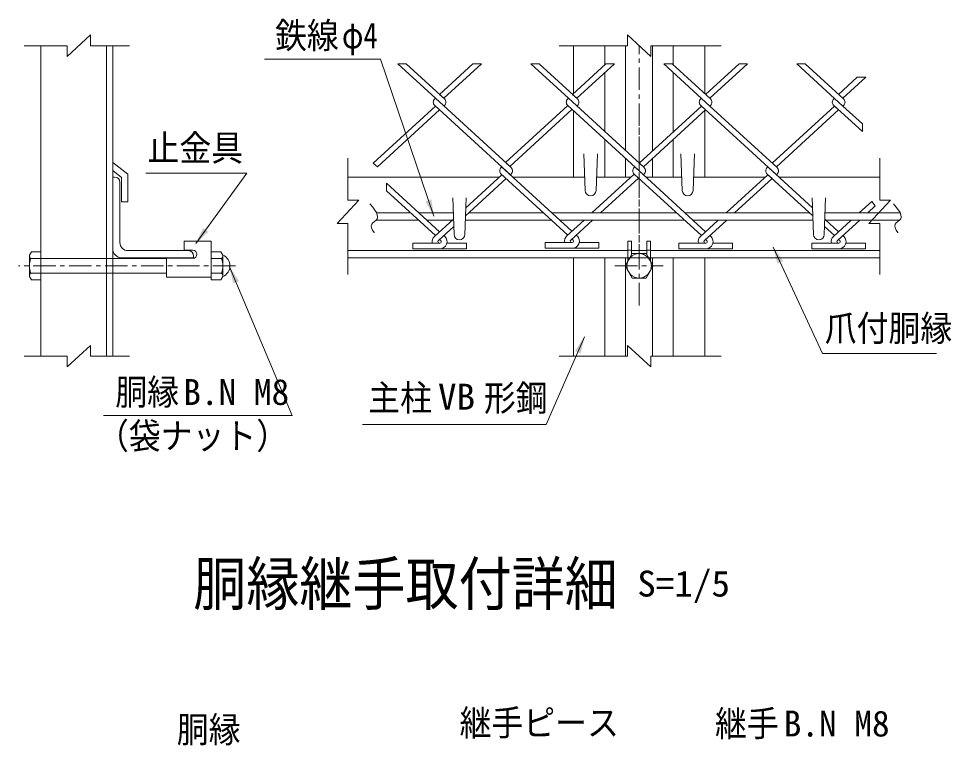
# Model space of a CAD drawing. Units: millimetres, scale not verified, with parts at other scales. Extents: x -4455 to 4455, y -3150 to 3150.
# Drawn here: x 1289 to 2846, y -1022 to 192 of the extents above; entities that cross this region are included whole.
import ezdxf
from ezdxf.enums import TextEntityAlignment as Align

# ---------------------------------------------------------------- set-up
doc = ezdxf.new("R2010")
doc.units = ezdxf.units.MM
doc.header["$LTSCALE"] = 30
doc.linetypes.add('DASHED', pattern=[7.5, 6, -1.5])
doc.linetypes.add('USER1', pattern=[2, 1.25, -0.25, 0.25, -0.25])
doc.layers.add('0-9_7詳細', color=7, linetype='Continuous', lineweight=18)
doc.styles.add('ＭＳ ゴシック', font='')
doc.styles.get('ＭＳ ゴシック').set_extended_font_data('MS Gothic')

msp = doc.modelspace()

# ---------------------------------------------------------------- linework, layer by layer
at = {"layer": '0-9_7詳細', "color": 4}
for p, q in [((1409.07, 165.21), (1370.3, 129.21)), ((1409.07, 147.21), (1409.07, 165.21)), ((2305.75, 165.21), (2344.52, 129.21)), ((2305.75, 147.21), (2305.75, 165.21)), ((1370.3, 147.21), (1298.73, 147.21)), ((1370.3, 147.21), (1370.3, 129.21)), ((1409.07, 147.21), (1474.34, 147.21)), ((2305.75, 147.21), (2191.81, 147.21)), ((2344.52, 147.21), (2462.33, 147.21)), ((2344.52, 147.21), (2344.52, 129.21)), ((1839.05, -110.89), (1839.05, -40.7)), ((2726.71, -110.89), (2726.71, -40.7)), ((1839.05, -110.89), (1857.05, -110.89)), ((2708.71, -149.66), (2744.71, -110.89)), ((2726.71, -110.89), (2744.71, -110.89)), ((1839.05, -149.66), (1839.05, -235.24)), ((2726.71, -149.66), (2708.71, -149.66)), ((2726.71, -149.66), (2726.71, -235.24)), ((1409.07, -353.53), (1370.3, -389.53)), ((1409.07, -371.53), (1409.07, -353.53)), ((2305.75, -353.53), (2344.52, -389.53)), ((2305.75, -371.53), (2305.75, -353.53)), ((1370.3, -371.53), (1298.73, -371.53)), ((1370.3, -371.53), (1370.3, -389.53)), ((1409.07, -371.53), (1474.34, -371.53)), ((2305.75, -371.53), (2191.81, -371.53)), ((2344.52, -371.53), (2462.33, -371.53)), ((2344.52, -371.53), (2344.52, -389.53))]:
    msp.add_line(p, q, dxfattribs=at)
at = {"layer": '0-9_7詳細', "lineweight": 9}
for p, q in [((1326.49, -371.53), (1326.49, 147.21)), ((1435.99, -371.53), (1435.99, 147.21)), ((1446.49, -371.53), (1446.49, 147.21)), ((2215.64, 67.29), (2215.64, 147.21)), ((2268.14, 115.39), (2268.14, 147.21)), ((2302.64, -28.23), (2302.64, 147.21)), ((2347.64, -28.23), (2347.64, 147.21)), ((2382.14, 115.39), (2382.14, 147.21)), ((2434.64, 67.29), (2434.64, 147.21)), ((2268.14, 3.38), (2268.14, 102.37)), ((2382.14, 3.38), (2382.14, 102.37)), ((2215.64, -72.22), (2215.64, 38.47)), ((2434.64, -72.22), (2434.64, 38.47)), ((2268.14, -72.22), (2268.14, -9.64)), ((2382.14, -72.22), (2382.14, -9.64)), ((2232.89, -33.22), (2235.14, -94.72)), ((2255.39, -33.22), (2253.14, -94.72)), ((2302.64, -72.22), (2302.64, -41.25)), ((2347.64, -72.22), (2347.64, -41.25)), ((2394.89, -33.22), (2397.14, -94.72)), ((2417.39, -33.22), (2415.14, -94.72)), ((1446.49, -48.17), (1471.64, -67.6)), ((1446.49, -61.44), (1461.14, -72.76)), ((1446.49, -72.22), (1446.49, -192.22)), ((1446.49, -72.22), (1449.49, -72.22)), ((1461.14, -113.76), (1461.14, -72.76)), ((1471.64, -113.76), (1471.64, -67.6)), ((2091.81, -72.22), (1839.05, -72.22)), ((2234.31, -72.22), (2114.41, -72.22)), ((2311.7, -72.22), (2253.96, -72.22)), ((2396.31, -72.22), (2336.44, -72.22)), ((2535.87, -72.22), (2415.96, -72.22)), ((2726.71, -72.22), (2558.46, -72.22)), ((1458.49, -81.22), (1458.49, -181.72)), ((2013.89, -106.72), (2016.14, -168.22)), ((2036.39, -106.72), (2034.11, -168.88)), ((2613.89, -106.72), (2616.14, -168.22)), ((2636.39, -106.72), (2634.14, -168.22)), ((1471.64, -113.76), (1461.14, -113.76)), ((1943.65, -132.22), (1886.78, -132.22)), ((2014.82, -132.22), (1957.86, -132.22)), ((2165.68, -132.22), (2040.54, -132.22)), ((2387.71, -132.22), (2179.89, -132.22)), ((2609.73, -132.22), (2401.92, -132.22)), ((2760.78, -132.22), (2635.46, -132.22)), ((1956.75, -144.22), (1886.24, -144.22)), ((2013.24, -144.22), (1970.95, -144.22)), ((2178.77, -144.22), (2035.02, -144.22)), ((2400.8, -144.22), (2192.98, -144.22)), ((2615.26, -144.22), (2415.01, -144.22)), ((2760.25, -144.22), (2637.04, -144.22)), ((1565.92, -179.54), (1610.92, -179.54)), ((1565.92, -194.54), (1565.92, -179.54)), ((1610.92, -239.54), (1610.92, -179.54)), ((1992.1, -176.62), (1994.15, -178.5)), ((2258.05, -191.29), (2258.05, -181.69)), ((2306.39, -212.31), (2306.39, -179.54)), ((2337.89, -179.54), (2343.89, -179.54)), ((2337.89, -201.92), (2337.89, -179.54)), ((2343.89, -212.31), (2343.89, -179.54)), ((1307.29, -202.82), (1310.62, -197.06)), ((1471.99, -195.22), (1572.49, -195.22)), ((1565.92, -194.54), (1580.17, -194.54)), ((1610.92, -197.06), (1610.92, -244.1)), ((1626.8, -197.06), (1610.92, -197.06)), ((1630.12, -202.82), (1626.8, -197.06)), ((2306.39, -195.22), (1839.05, -195.22)), ((2312.39, -194.54), (2306.39, -194.54)), ((2337.89, -195.22), (2312.39, -195.22)), ((2337.89, -194.54), (2343.89, -194.54)), ((2726.71, -195.22), (2343.89, -195.22)), ((1309.35, -208.58), (1326.49, -208.58)), ((1446.49, -208.58), (1535.92, -208.58)), ((1535.92, -208.04), (1580.17, -208.04)), ((1535.92, -239.54), (1535.92, -208.04)), ((1628.06, -208.58), (1610.92, -208.58)), ((1630.12, -202.82), (1630.12, -238.34)), ((2306.39, -207.22), (1839.05, -207.22)), ((2190.14, -207.22), (2460.14, -207.22)), ((2215.64, -371.53), (2215.64, -207.22)), ((2268.14, -371.53), (2268.14, -207.22)), ((2302.64, -371.53), (2302.64, -207.22)), ((2308.86, -208.04), (2306.39, -208.04)), ((2340.95, -207.22), (2309.33, -207.22)), ((2341.42, -208.04), (2343.89, -208.04)), ((2726.71, -207.22), (2343.89, -207.22)), ((2347.64, -371.53), (2347.64, -207.22)), ((2382.14, -371.53), (2382.14, -207.22)), ((2434.64, -371.53), (2434.64, -207.22)), ((1309.35, -232.58), (1326.49, -232.58)), ((1446.49, -232.58), (1535.92, -232.58)), ((1628.06, -232.58), (1610.92, -232.58)), ((1310.62, -244.1), (1326.49, -244.1)), ((1535.92, -239.54), (1610.92, -239.54))]:
    msp.add_line(p, q, dxfattribs=at)
at = {"layer": '0-9_7詳細', "color": 1, "linetype": 'USER1'}
for p, q in [((2325.14, -286.72), (2325.14, 147.21)), ((2325.14, -222.13), (2325.14, 43.45)), ((1651.18, -220.58), (1289.38, -220.58)), ((2284.84, -220.58), (2365.49, -220.58))]:
    msp.add_line(p, q, dxfattribs=at)
at = {"layer": '0-9_7詳細', "color": 3}
for p, q in [((1922.19, 116.93), (1984.99, 59.39)), ((1922.19, 116.93), (1936.4, 116.93)), ((1936.4, 116.93), (2000.27, 58.41)), ((1992.1, 65.9), (2047.79, 116.93)), ((1999.2, 59.39), (2062, 116.93)), ((2047.79, 116.93), (2062, 116.93)), ((2144.22, 116.93), (2207.02, 59.39)), ((2144.22, 116.93), (2158.43, 116.93)), ((2158.43, 116.93), (2222.3, 58.41)), ((2214.12, 65.9), (2269.82, 116.93)), ((2221.23, 59.39), (2284.03, 116.93)), ((2269.82, 116.93), (2284.03, 116.93)), ((2366.25, 116.93), (2443.26, 46.37)), ((2366.25, 116.93), (2380.46, 116.93)), ((2380.46, 116.93), (2444.33, 58.41)), ((2436.15, 65.9), (2491.85, 116.93)), ((2443.26, 59.39), (2506.06, 116.93)), ((2491.85, 116.93), (2506.06, 116.93)), ((2588.28, 116.93), (2665.28, 46.37)), ((2588.28, 116.93), (2602.49, 116.93)), ((2602.49, 116.93), (2666.36, 58.41)), ((2658.18, 65.9), (2689.3, 94.41)), ((2665.28, 59.39), (2703.51, 94.41)), ((2689.3, 94.41), (2703.51, 94.41)), ((1992.1, 65.9), (2000.27, 58.41)), ((2214.12, 65.9), (2222.3, 58.41)), ((1983.92, 58.41), (1984.99, 59.39)), ((1983.92, 58.41), (1984.99, 59.39)), ((1983.92, 47.35), (2110.21, -68.38)), ((1984.99, 59.39), (2111.29, -56.34)), ((1999.2, 46.37), (2000.27, 47.35)), ((1999.2, 46.37), (2000.27, 47.35)), ((2102.04, -47.87), (2205.95, 47.35)), ((2205.95, 58.41), (2207.02, 59.39)), ((2205.95, 58.41), (2207.02, 59.39)), ((2205.95, 47.35), (2332.24, -68.38)), ((2207.02, 59.39), (2333.31, -56.34)), ((2221.23, 46.37), (2222.3, 47.35)), ((2221.23, 46.37), (2222.3, 47.35)), ((2427.98, 58.41), (2429.05, 59.39)), ((2427.98, 47.35), (2554.27, -68.38)), ((2427.98, 47.35), (2436.15, 39.86)), ((2443.26, 46.37), (2444.33, 47.35)), ((2443.26, 46.37), (2444.33, 47.35)), ((2650, 58.41), (2651.08, 59.39)), ((2650, 47.35), (2697.76, 3.59)), ((2650, 47.35), (2658.18, 39.86)), ((2665.28, 46.37), (2666.36, 47.35)), ((2665.28, 46.37), (2666.36, 47.35)), ((1881.08, -48.85), (1984.99, 46.37)), ((1888.19, -55.36), (1992.1, 39.86)), ((2109.14, -54.38), (2213.05, 40.84)), ((2325.14, -48.85), (2429.05, 46.37)), ((2332.24, -55.36), (2436.15, 39.86)), ((2443.26, 46.37), (2555.34, -56.34)), ((2547.17, -48.85), (2651.08, 46.37)), ((2554.27, -55.36), (2658.18, 39.86)), ((2665.28, 46.37), (2697.76, 16.61)), ((2697.76, 16.61), (2697.76, 3.59)), ((1888.19, -55.36), (1881.08, -48.85)), ((2094.93, -54.38), (2213.05, -162.61)), ((2094.93, -56.34), (2096, -55.36)), ((2094.93, -56.34), (2096, -55.36)), ((2103.11, -48.85), (2111.29, -56.34)), ((2316.96, -56.34), (2318.03, -55.36)), ((2318.03, -55.36), (2436.15, -163.59)), ((2538.99, -56.34), (2540.06, -55.36)), ((2540.06, -55.36), (2614.5, -123.57)), ((2035.28, -137.05), (2103.11, -74.89)), ((2035.77, -123.57), (2096, -68.38)), ((2093.86, -66.42), (2205.95, -169.12)), ((2110.21, -68.38), (2111.29, -67.4)), ((2110.21, -68.38), (2111.29, -67.4)), ((2246.22, -132.22), (2316.96, -67.4)), ((2260.43, -132.22), (2324.07, -73.91)), ((2316.96, -67.4), (2429.05, -170.11)), ((2332.24, -68.38), (2333.31, -67.4)), ((2332.24, -68.38), (2333.31, -67.4)), ((2470.39, -132.22), (2540.06, -68.38)), ((2484.6, -132.22), (2547.17, -74.89)), ((2538.99, -67.4), (2615, -137.05)), ((2538.99, -67.4), (2547.17, -74.89)), ((2554.27, -68.38), (2555.34, -67.4)), ((2554.27, -68.38), (2555.34, -67.4)), ((1903.64, -82.54), (1992.1, -163.59)), ((1903.64, -95.56), (1903.64, -82.54)), ((1903.64, -95.56), (1984.99, -170.11)), ((2692.42, -132.22), (2713.3, -113.09)), ((2706.63, -132.22), (2719.4, -120.52)), ((2713.3, -113.09), (2719.4, -120.52)), ((1983.55, -171.42), (2015.19, -142.43)), ((1990.04, -178.5), (2015.66, -155.03)), ((2204.51, -170.44), (2233.12, -144.22)), ((2211, -177.52), (2247.33, -144.22)), ((2427.61, -171.42), (2457.29, -144.22)), ((2434.09, -178.5), (2471.5, -144.22)), ((2634.62, -155.03), (2651.08, -170.11)), ((2635.08, -142.43), (2658.18, -163.59)), ((2649.64, -171.42), (2679.32, -144.22)), ((2656.12, -178.5), (2693.53, -144.22)), ((1999.2, -170.11), (2000.64, -171.42)), ((2220.16, -169.12), (2221.6, -170.44)), ((2443.26, -170.11), (2444.69, -171.42)), ((2651.08, -170.11), (2649.64, -171.42)), ((2665.28, -170.11), (2666.72, -171.42)), ((1992.53, -182.67), (1947.1, -182.67)), ((1947.1, -192.27), (1947.1, -182.67)), ((1991.66, -182.67), (1992.53, -182.67)), ((2004.29, -182.67), (2037.1, -182.67)), ((2037.1, -192.27), (2037.1, -182.67)), ((2168.05, -191.29), (2168.05, -181.69)), ((2213.49, -181.69), (2168.05, -181.69)), ((2212.62, -181.69), (2213.49, -181.69)), ((2213.05, -175.63), (2215.11, -177.52)), ((2225.25, -181.69), (2258.05, -181.69)), ((2391.15, -192.27), (2391.15, -182.67)), ((2436.59, -182.67), (2391.15, -182.67)), ((2435.72, -182.67), (2436.59, -182.67)), ((2436.15, -176.62), (2438.21, -178.5)), ((2448.35, -182.67), (2481.15, -182.67)), ((2481.15, -192.27), (2481.15, -182.67)), ((2658.62, -182.67), (2613.18, -182.67)), ((2613.18, -192.27), (2613.18, -182.67)), ((2658.18, -176.62), (2656.12, -178.5)), ((2657.74, -182.67), (2658.62, -182.67)), ((2658.18, -176.62), (2660.24, -178.5)), ((2670.37, -182.67), (2703.18, -182.67)), ((2703.18, -192.27), (2703.18, -182.67)), ((1992.53, -192.27), (1947.1, -192.27)), ((1991.66, -192.27), (2037.1, -192.27)), ((2213.49, -191.29), (2168.05, -191.29)), ((2212.62, -191.29), (2258.05, -191.29)), ((2436.59, -192.27), (2391.15, -192.27)), ((2435.72, -192.27), (2481.15, -192.27)), ((2658.62, -192.27), (2613.18, -192.27)), ((2657.74, -192.27), (2703.18, -192.27))]:
    msp.add_line(p, q, dxfattribs=at)
at = {"layer": '0-9_7詳細', "color": 3, "linetype": 'DASHED'}
for p, q in [((1326.49, -208.58), (1446.49, -208.58)), ((1326.49, -232.58), (1446.49, -232.58))]:
    msp.add_line(p, q, dxfattribs=at)
at = {"layer": '0-9_7詳細', "color": 1}
for points in [[(1699.61, 124.94), (1893.52, 124.94), (1982.36, -137.46)], [(1501.5, -65.7), (1670, -65.7), (1585.27, -183.41)], [(2821.65, -366.83), (2631.01, -366.83), (2549.07, -189.3)], [(1430.96, -470.45), (1745.98, -470.45), (1641.56, -222.42)], [(1863.34, -485.44), (2170.05, -485.44), (2233.91, -339.39)]]:
    msp.add_lwpolyline(points, dxfattribs=at)
at = {"layer": '0-9_7詳細', "color": 4}
for points in [[(1839.05, -149.66), (1821.05, -149.66), (1857.05, -110.89)], [(1883.04, -165.49), (1882.73, -165.11), (1880.07, -160.91), (1878.5, -157.15), (1878.03, -153.83), (1878.66, -150.96), (1880.38, -148.53), (1883.2, -146.54), (1886.02, -144.53), (1887.78, -142.05), (1888.46, -139.09), (1888.07, -135.66), (1886.6, -131.75), (1884.06, -127.37), (1880.45, -122.51), (1875.76, -117.18)], [(2757.05, -165.49), (2756.73, -165.11), (2754.07, -160.91), (2752.51, -157.15), (2752.04, -153.83), (2752.66, -150.96), (2754.38, -148.53), (2757.2, -146.54), (2760.03, -144.53), (2761.78, -142.05), (2762.46, -139.09), (2762.07, -135.66), (2760.6, -131.75), (2758.06, -127.37), (2754.45, -122.51), (2749.76, -117.18)]]:
    msp.add_lwpolyline(points, dxfattribs=at)
at = {"layer": '0-9_7詳細', "lineweight": 9}
for points in [[(2312.39, -201.92), (2312.39, -179.54), (2306.39, -179.54)], [(1310.62, -197.06), (1326.49, -197.06), (1326.49, -244.1)], [(1307.29, -202.82), (1307.29, -238.34), (1310.62, -244.1)], [(1461.49, -207.22), (1581.49, -207.22), (1581.49, -204.22)], [(1630.12, -238.34), (1626.8, -244.1), (1610.92, -244.1)]]:
    msp.add_lwpolyline(points, dxfattribs=at)
at = {"layer": '0-9_7詳細', "color": 3}
msp.add_lwpolyline([(2348.66, -220.58), (2336.9, -240.94), (2313.38, -240.94), (2301.62, -220.58), (2313.38, -200.21), (2336.9, -200.21)], close=True, dxfattribs=at)
msp.add_circle((2325.14, -220.58), 20.4, dxfattribs=at)
for centre, radius, start, end in [((1988.99, 52.88), 7.5, 132.5, 227.5), ((1995.2, 52.88), 7.5, 312.5, 47.5), ((2211.02, 52.88), 7.5, 132.5, 227.5), ((2217.23, 52.88), 7.5, 312.5, 47.5), ((2433.04, 52.88), 7.5, 132.5, 227.5), ((2439.26, 52.88), 7.5, 312.5, 47.5), ((2655.07, 52.88), 7.5, 132.5, 227.5), ((2661.29, 52.88), 7.5, 312.5, 47.5), ((2100, -61.87), 7.5, 132.5, 227.5), ((2106.22, -61.87), 7.5, 312.5, 47.5), ((2322.03, -61.87), 7.5, 132.5, 227.5), ((2328.25, -61.87), 7.5, 312.5, 47.5), ((2544.06, -61.87), 7.5, 132.5, 227.5), ((2550.27, -61.87), 7.5, 312.5, 47.5), ((2212.62, -179.29), 12, 132.5, 191.53696), ((2213.49, -179.29), 12, 270, 47.5), ((1991.66, -180.27), 12, 132.5, 191.53696), ((1991.66, -180.27), 2.4, 132.5, 270), ((1992.53, -180.27), 12, 270, 47.5), ((1992.53, -180.27), 2.4, 270, 47.5), ((2212.62, -179.29), 2.4, 132.5, 270), ((2213.49, -179.29), 2.4, 270, 47.5), ((2435.72, -180.27), 12, 132.5, 191.53696), ((2435.72, -180.27), 2.4, 132.5, 270), ((2436.59, -180.27), 12, 270, 47.5), ((2436.59, -180.27), 2.4, 270, 47.5), ((2657.74, -180.27), 12, 132.5, 191.53696), ((2657.74, -180.27), 2.4, 132.5, 270), ((2658.62, -180.27), 12, 270, 47.5), ((2658.62, -180.27), 2.4, 270, 47.5)]:
    msp.add_arc(centre, radius, start, end, dxfattribs=at)
at = {"layer": '0-9_7詳細', "lineweight": 9}
for centre, radius, start, end in [((1449.49, -81.22), 9, 0, 90), ((2244.14, -94.72), 9, 180, 0), ((2406.14, -94.72), 9, 180, 0), ((2025.14, -168.22), 9, 180, 0), ((2625.14, -168.22), 9, 180, 0), ((1471.99, -181.72), 13.5, 180, 270), ((1461.49, -192.22), 15, 180, 270), ((1572.49, -204.22), 9, 0, 90), ((1580.17, -201.29), 6.75, 270, 90), ((1316.38, -202.82), 9.09, 180, 219.3382), ((1343.29, -220.58), 36, 160.52878, 199.47122), ((1594.12, -220.58), 36, 340.52878, 19.47122), ((1621.04, -202.82), 9.09, 320.6618, 0), ((1622.98, -220.58), 19.14, 291.90813, 68.09187), ((1316.38, -238.34), 9.09, 140.6618, 180), ((1621.04, -238.34), 9.09, 0, 39.3382)]:
    msp.add_arc(centre, radius, start, end, dxfattribs=at)
at = {"layer": '0-9_7詳細', "color": 1}
for points in [[(1983, -139.36), (1968.45, -112.61), (1978.32, -109.27)], [(1584.11, -185.03), (1597.4, -157.64), (1605.86, -163.73)], [(2548.23, -187.49), (2565.54, -212.54), (2556.08, -216.91)], [(1640.78, -220.58), (1657.23, -246.2), (1647.62, -250.25)], [(2234.71, -337.56), (2227.46, -367.14), (2217.92, -362.96)]]:
    msp.add_solid(points, dxfattribs=at)

# ---------------------------------------------------------------- texts
at = {"layer": '0-9_7詳細', "color": 3, "style": 'ＭＳ ゴシック'}
for s, width, p in [('鉄線', 0.9, (1717.29, 129.68)), ('φ4', 0.8, (1829.07, 129.68)), ('止金具', 0.9, (1504.46, -58.27)), ('爪付胴縁', 0.9, (2634.97, -359.41)), ('胴縁', 0.9, (1450.77, -465.99)), ('主柱', 0.9, (1872.97, -475.69)), ('VB', 1.05, (1989.37, -473.88)), ('形鋼', 0.9, (2066.05, -476.12)), ('（袋ナット）', 0.9, (1420.14, -539.32)), ('S=1/5', 1.05, (2322.08, -786.13)), ('継手ピース', 0.9, (2025.43, -1018.64)), ('継手', 0.9, (2451.75, -1019.89)), ('胴縁', 0.9, (1553.33, -1029.91))]:
    msp.add_text(s, height=43.33, dxfattribs=dict(at, width=width)).set_placement(p, align=Align.BOTTOM_LEFT)
for p in [(1564.14, -465.99), (2566.47, -1019.89)]:
    msp.add_text('B.N M8', height=43.33, dxfattribs=at).set_placement(p, align=Align.BOTTOM_LEFT)
at = {"layer": '0-9_7詳細', "style": 'ＭＳ ゴシック', "width": 0.9}
msp.add_text('胴縁継手取付詳細', height=72.14, dxfattribs=at).set_placement((1580.91, -809.44), align=Align.BOTTOM_LEFT)

doc.saveas('drawing.dxf')
